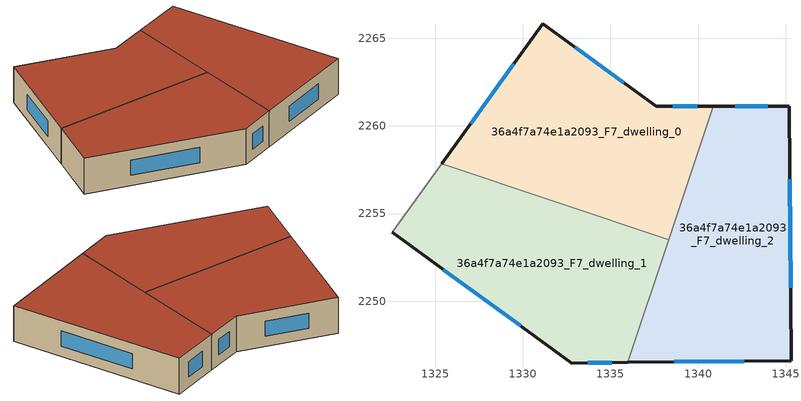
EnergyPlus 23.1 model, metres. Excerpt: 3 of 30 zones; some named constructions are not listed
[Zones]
36a4f7a74e1a2093_F7_dwelling_0
 floor to 36a4f7a74e1a2093_F6_dwelling_0 (EU_floor_Construction): 1340.86,2261.11 1338.32,2253.52 1325.38,2257.85 1331.15,2265.82 1337.62,2261.11 z21
 wall outside (EU_wall_Construction): 1340.86,2261.11 1337.62,2261.11 1331.15,2265.82 1325.38,2257.85 z21:24
 wall to 36a4f7a74e1a2093_F7_dwelling_1 (EU_wall_Construction): 1325.38,2257.85 1338.32,2253.52 z21:24
 wall to 36a4f7a74e1a2093_F7_dwelling_2 (EU_wall_Construction): 1338.32,2253.52 1340.86,2261.11 z21:24
 window (EU_Window_Construction): 1339.94,2261.11 1338.55,2261.11 / 1329.5,2263.54 1327.03,2260.12 / 1335.77,2262.45 1333,2264.47 z21.86:23.14
 roof outside (EU_roof_Construction): 1338.32,2253.52 1340.86,2261.11 1337.62,2261.11 1331.15,2265.82 1325.38,2257.85 z24
36a4f7a74e1a2093_F7_dwelling_1
 floor to 36a4f7a74e1a2093_F6_dwelling_1 (EU_floor_Construction): 1338.32,2253.52 1335.97,2246.51 1332.81,2246.47 1322.54,2253.93 1325.38,2257.85 z21
 wall outside (EU_wall_Construction): 1322.54,2253.93 1332.81,2246.47 1335.97,2246.51 z21:24
 wall adiabatic (EU_wall_Construction): 1325.38,2257.85 1322.54,2253.93 z21:24
 wall to 36a4f7a74e1a2093_F7_dwelling_2 (EU_wall_Construction): 1335.97,2246.51 1338.32,2253.52 z21:24
 window (EU_Window_Construction): 1333.71,2246.48 1335.07,2246.5 / 1325.48,2251.8 1329.87,2248.6 z21.86:23.14
 roof outside (EU_roof_Construction): 1335.97,2246.51 1338.32,2253.52 1325.38,2257.85 1322.54,2253.93 1332.81,2246.47 z24
36a4f7a74e1a2093_F7_dwelling_2
 floor to 36a4f7a74e1a2093_F6_dwelling_2 (EU_floor_Construction): 1345.21,2261.11 1345.3,2246.61 1335.97,2246.51 1340.86,2261.11 z21
 wall outside (EU_wall_Construction): 1335.97,2246.51 1345.3,2246.61 1345.21,2261.11 1340.86,2261.11 z21:24
 window (EU_Window_Construction): 1343.96,2261.11 1342.1,2261.11 / 1345.27,2250.76 1345.23,2256.97 / 1338.64,2246.54 1342.63,2246.58 z21.86:23.14
 roof outside (EU_roof_Construction): 1345.3,2246.61 1345.21,2261.11 1340.86,2261.11 1335.97,2246.51 z24
[SCHEDULE:CONSTANT]
Name | Hourly Value
EU_AlwaysOn | 1
EU_CoolingOff | 0
[SCHEDULE:FILE] Column Number=1; Rows to Skip at Top=0; Number of Hours of Data=8760; Column Separator=Comma; Interpolate to Timestep=No; Minutes per Item=60; Adjust Schedule for Daylight Savings=Yes
Name | File
EU_Step8_GainSchedule_36a4f7a74e1a2093_F6_dwelling_1_f000 | ../../schedules/36a4f7a74e1a2093/36a4f7a74e1a2093_F6_dwelling_1_f000_gain.csv
EU_Step8_GainSchedule_36a4f7a74e1a2093_F6_dwelling_2_f000 | ../../schedules/36a4f7a74e1a2093/36a4f7a74e1a2093_F6_dwelling_2_f000_gain.csv
EU_Step8_GainSchedule_36a4f7a74e1a2093_F7_dwelling_0_f000 | ../../schedules/36a4f7a74e1a2093/36a4f7a74e1a2093_F7_dwelling_0_f000_gain.csv
EU_Step8_GainSchedule_36a4f7a74e1a2093_F7_dwelling_1_f000 | ../../schedules/36a4f7a74e1a2093/36a4f7a74e1a2093_F7_dwelling_1_f000_gain.csv
EU_Step8_GainSchedule_36a4f7a74e1a2093_F7_dwelling_2_f000 | ../../schedules/36a4f7a74e1a2093/36a4f7a74e1a2093_F7_dwelling_2_f000_gain.csv
